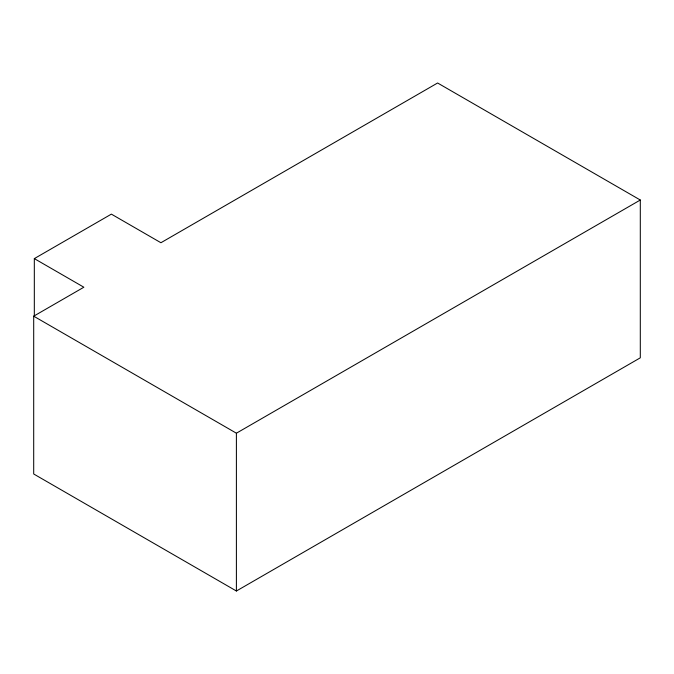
<?xml version="1.0" encoding="UTF-8"?>
<svg xmlns="http://www.w3.org/2000/svg" width="674" height="674" viewBox="0 0 674 674"><rect width="100%" height="100%" fill="white"/><g stroke="black" fill="none" stroke-linecap="round" stroke-linejoin="round"><path stroke-width="1.01" d="M34.323 258.614L111.378 214.13L160.918 242.733L437.603 82.995L640.3 200.018L640.3 357.818L236.397 591.005L33.7 473.982L33.7 316.182L83.862 287.217L34.323 258.614L34.323 316.477M33.7 316.182L236.397 433.205L640.3 200.018M236.397 433.205L236.397 591.005"/></g></svg>
